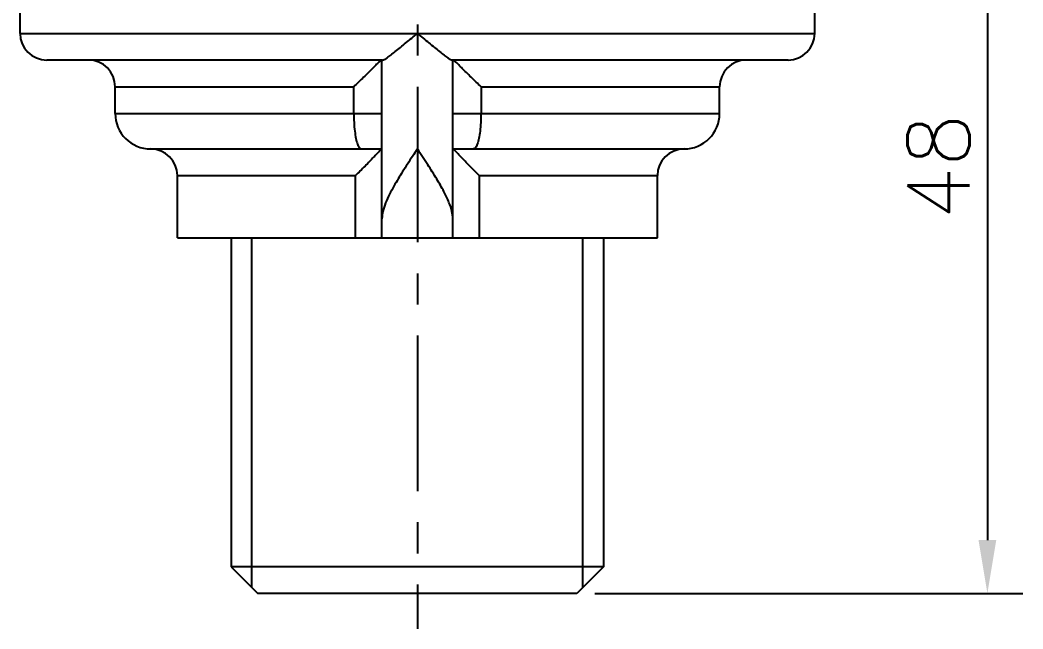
# Model space of a CAD drawing. Extents: x 589 to 1183, y 15 to 435.
# Drawn here: x 1059.2 to 1115.6, y 145.1 to 179.3 of the extents above; entities that cross this region are included whole.
import ezdxf

# ---------------------------------------------------------------- set-up
doc = ezdxf.new("R2010")
doc.units = 0
doc.header["$LTSCALE"] = 7
doc.header["$MEASUREMENT"] = 0
doc.linetypes.add('CENTER', pattern=[2, 1.25, -0.25, 0.25, -0.25])
doc.layers.get('0').update_dxf_attribs({"color": 2, "linetype": 'CONTINUOUS'})
doc.layers.add('CL', color=1, linetype='CENTER')
doc.layers.add('DWG', color=7, linetype='CONTINUOUS')
doc.styles.add('GHS', font='ROMANS', dxfattribs={"bigfont": 'GHS'})

msp = doc.modelspace()

# ---------------------------------------------------------------- linework, layer by layer
for p, q in [((1113.644, 192.074), (1113.644, 150.074)), ((1091.559, 147.074), (1115.644, 147.074))]:
    msp.add_line(p, q)
msp.add_solid([(1113.144, 150.074), (1114.144, 150.074), (1113.644, 147.074)])
at = {"layer": 'CL'}
msp.add_line((1081.582, 203.574), (1081.582, 145.074), dxfattribs=at)
at = {"layer": 'DWG'}
for p, q in [((1059.232, 178.574), (1059.232, 180.074)), ((1103.932, 178.574), (1103.932, 180.074)), ((1059.232, 178.574), (1103.932, 178.574)), ((1079.624, 177.074), (1060.732, 177.074)), ((1079.582, 167.074), (1079.582, 177.074)), ((1102.431, 177.074), (1083.54, 177.074)), ((1083.582, 167.074), (1083.582, 177.074)), ((1064.582, 174.074), (1064.582, 175.574)), ((1064.582, 175.574), (1078.003, 175.574)), ((1078.003, 174.074), (1078.003, 175.574)), ((1085.161, 175.574), (1098.582, 175.574)), ((1085.161, 175.574), (1085.161, 174.074)), ((1098.582, 174.074), (1098.582, 175.574)), ((1064.582, 174.074), (1079.582, 174.074)), ((1083.582, 174.074), (1098.582, 174.074)), ((1066.582, 172.074), (1079.582, 172.074)), ((1083.582, 172.074), (1096.582, 172.074)), ((1068.082, 167.074), (1068.082, 170.574)), ((1068.082, 170.574), (1078.098, 170.574)), ((1078.098, 167.074), (1078.098, 170.574)), ((1085.065, 170.574), (1085.065, 167.074)), ((1085.065, 170.574), (1095.082, 170.574)), ((1095.082, 167.074), (1095.082, 170.574)), ((1068.082, 167.074), (1095.082, 167.074)), ((1071.104, 167.074), (1071.104, 148.574)), ((1092.059, 167.074), (1092.059, 148.574)), ((1092.059, 148.574), (1071.104, 148.574)), ((1071.104, 148.574), (1072.604, 147.074)), ((1092.059, 148.574), (1090.559, 147.074)), ((1090.559, 147.074), (1072.604, 147.074))]:
    msp.add_line(p, q, dxfattribs=at)
at = {"layer": 'DWG', "color": 2}
for p, q in [((1072.266, 147.412), (1072.266, 167.074)), ((1090.897, 147.412), (1090.897, 167.074))]:
    msp.add_line(p, q, dxfattribs=at)
at = {"layer": 'DWG'}
for centre, radius, start, end in [((1060.732, 178.574), 1.5, 180, 270), ((1102.432, 178.574), 1.5, 270, 0), ((1063.082, 175.574), 1.5, 0, 90), ((1100.082, 175.574), 1.5, 90, 180), ((1066.582, 174.074), 2, 180, 270), ((1096.582, 174.074), 2, 270, 0), ((1066.582, 170.574), 1.5, 0, 90), ((1096.582, 170.574), 1.5, 90, 180)]:
    msp.add_arc(centre, radius, start, end, dxfattribs=at)
for points in [[(1079.624, 177.074), (1079.719, 177.106), (1079.876, 177.205), (1080.083, 177.357), (1080.335, 177.553), (1080.624, 177.786), (1080.938, 178.043), (1081.262, 178.31), (1081.582, 178.574)], [(1081.582, 178.574), (1081.902, 178.31), (1082.226, 178.042), (1082.542, 177.784), (1082.831, 177.551), (1083.082, 177.355), (1083.288, 177.204), (1083.444, 177.106), (1083.54, 177.074)], [(1079.489, 177.015), (1079.409, 176.946), (1079.252, 176.795), (1079.058, 176.603), (1078.825, 176.372), (1078.559, 176.109), (1078.278, 175.835), (1078.003, 175.574)], [(1079.518, 177.042), (1079.489, 177.015)], [(1079.573, 177.074), (1079.518, 177.042)], [(1083.674, 177.016), (1083.645, 177.042), (1083.59, 177.074)], [(1085.161, 175.574), (1084.885, 175.835), (1084.603, 176.11), (1084.335, 176.375), (1084.102, 176.606), (1083.91, 176.796), (1083.753, 176.947), (1083.674, 177.016)], [(1078.003, 174.074), (1078.017, 173.556), (1078.059, 173.074), (1078.126, 172.66), (1078.213, 172.342), (1078.315, 172.142), (1078.424, 172.074)], [(1085.161, 174.074), (1085.146, 173.556), (1085.104, 173.074), (1085.037, 172.66), (1084.95, 172.342), (1084.848, 172.142), (1084.739, 172.074)], [(1079.579, 172.074), (1079.536, 172.042), (1079.44, 171.947), (1079.296, 171.796), (1079.115, 171.605), (1078.894, 171.374), (1078.638, 171.11), (1078.365, 170.835), (1078.098, 170.574)], [(1081.582, 172.074), (1081.303, 171.653), (1081.023, 171.225), (1080.751, 170.8), (1080.498, 170.39), (1080.262, 169.985), (1080.02, 169.532), (1079.795, 169.038), (1079.636, 168.558), (1079.582, 168.149)], [(1083.582, 168.149), (1083.526, 168.561), (1083.357, 169.067), (1083.07, 169.675), (1082.668, 170.385), (1082.163, 171.189), (1081.582, 172.074)], [(1085.065, 170.574), (1084.798, 170.835), (1084.524, 171.111), (1084.266, 171.377), (1084.046, 171.608), (1083.866, 171.798), (1083.723, 171.947), (1083.627, 172.042), (1083.585, 172.074)]]:
    msp.add_spline(points, degree=3, dxfattribs=at)

# ---------------------------------------------------------------- texts
at = {"insert": (1110.894, 171.074), "char_height": 3.5, "attachment_point": 5, "rotation": 90, "style": 'GHS'}
msp.add_mtext('\\A1;48', dxfattribs=at)

doc.saveas('drawing.dxf')
